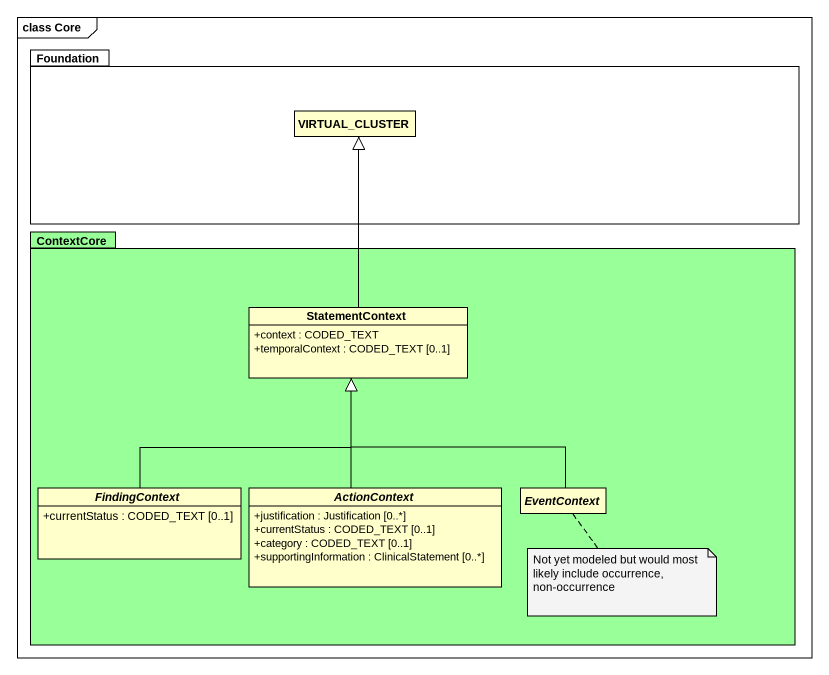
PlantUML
@startuml
mainframe class Core
hide circle
hide empty members
skinparam classAttributeIconSize 0
package Foundation {
  class VIRTUAL_CLUSTER
}
package ContextCore #99FF99 {
  class StatementContext {
    +context : CODED_TEXT
    +temporalContext : CODED_TEXT [0..1]
  }
  abstract class FindingContext {
    +currentStatus : CODED_TEXT [0..1]
  }
  abstract class ActionContext {
    +justification : Justification [0..*]
    +currentStatus : CODED_TEXT [0..1]
    +category : CODED_TEXT [0..1]
    +supportingInformation : ClinicalStatement [0..*]
  }
  abstract class EventContext
}
StatementContext -up-|> VIRTUAL_CLUSTER
FindingContext -up-|> StatementContext
ActionContext -up-|> StatementContext
EventContext -up-|> StatementContext
note bottom of EventContext : Not yet modeled but would most likely include occurrence, non-occurrence
@enduml
